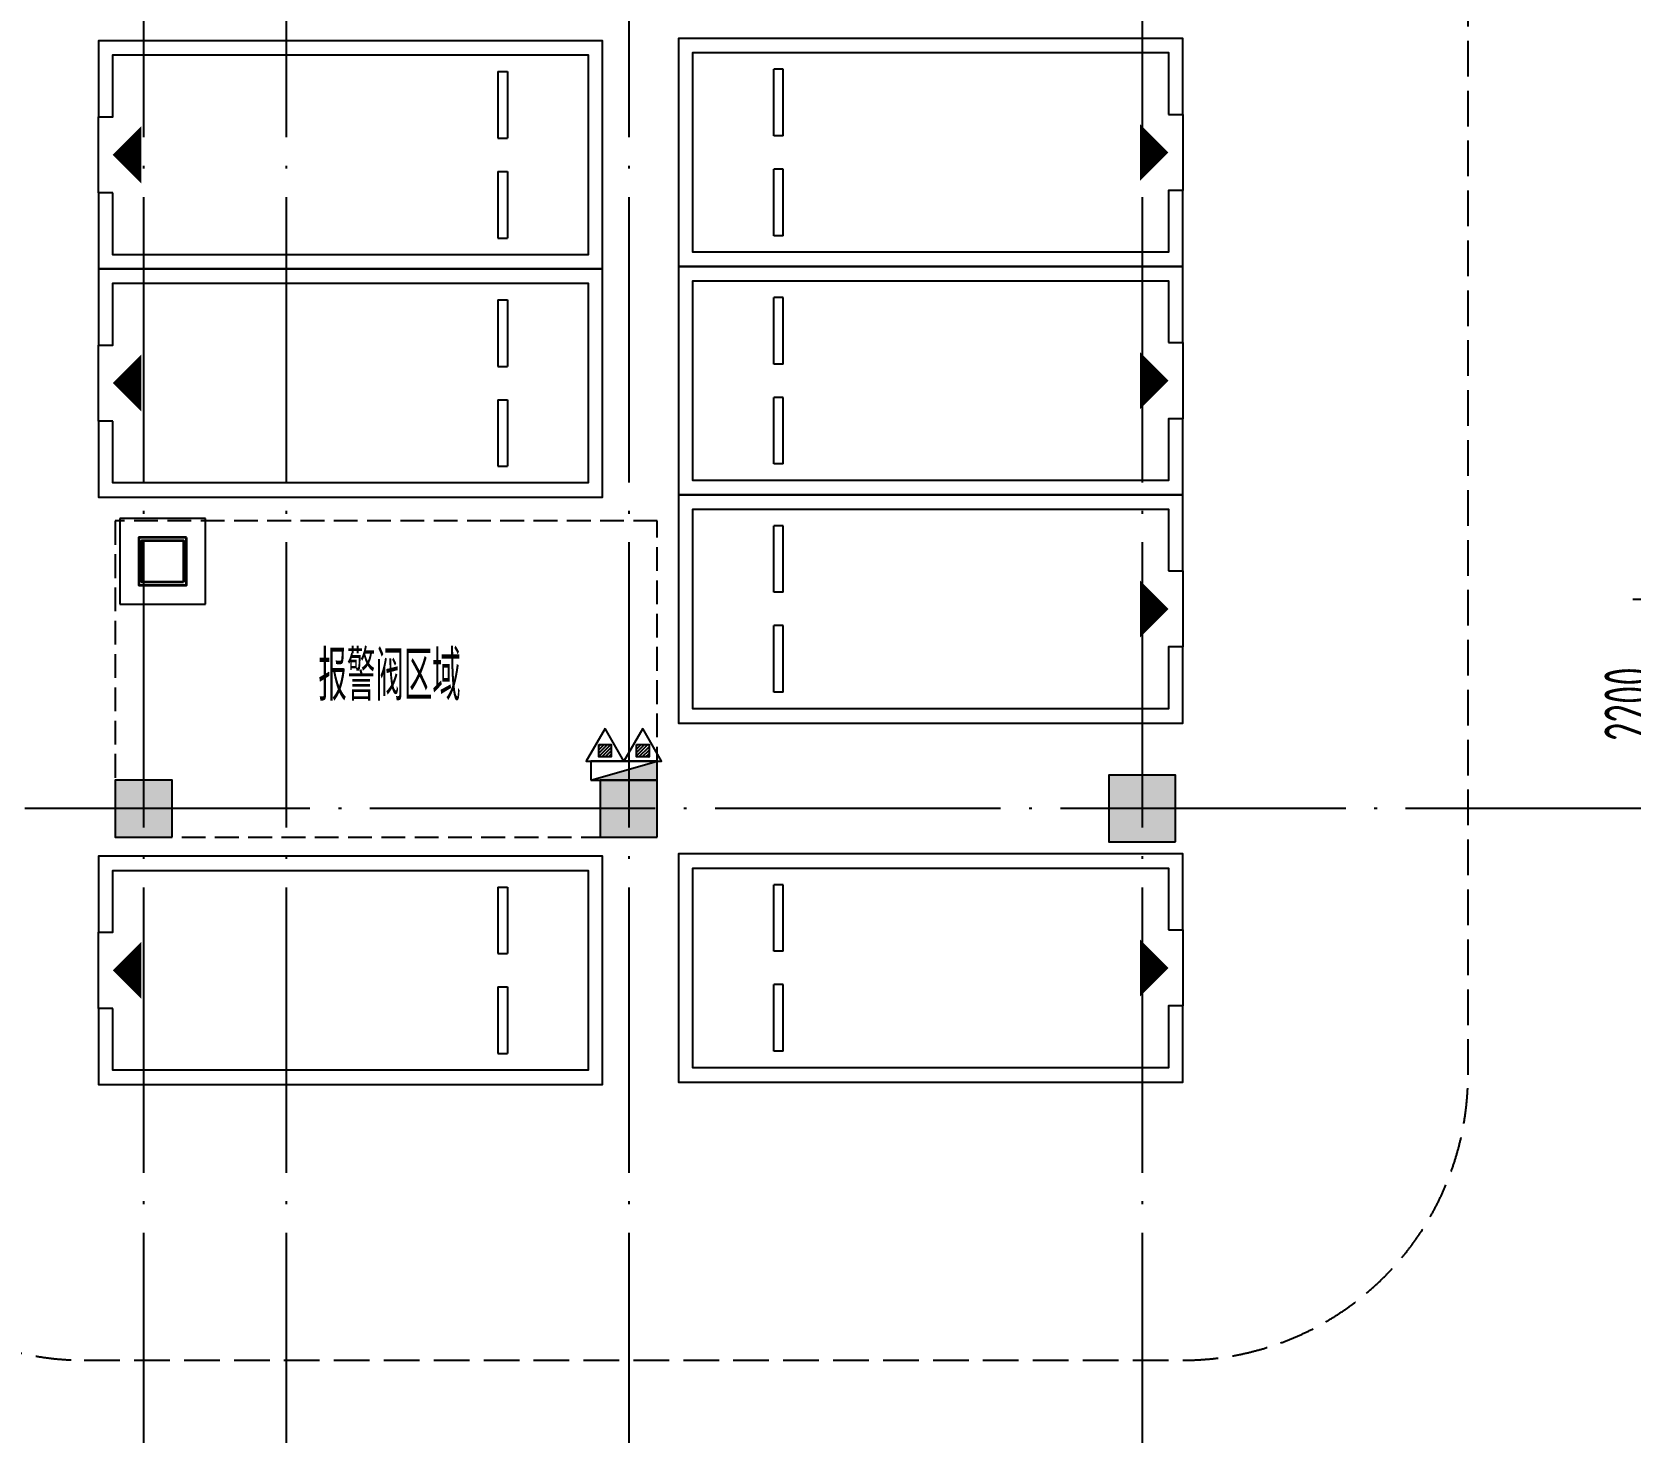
# Model space of a CAD drawing. Extents: x -473190 to 2138458, y -81875 to 2633646.
# Drawn here: x 101978 to 118781, y 107005 to 121728 of the extents above; entities that cross this region are included whole.
import ezdxf

# ---------------------------------------------------------------- set-up
doc = ezdxf.new("R2010")
doc.units = 0
doc.header["$LTSCALE"] = 1000
for name, pattern in [('__DASH', [0.35, 0.25, -0.1]), ('DASH', [0.35, 0.25, -0.1]), ('DOTE', [2.42, 2, -0.2, 0.02, -0.2])]:
    doc.linetypes.add(name, pattern=pattern)
for name, color, linetype in [('00-停车位', 67, 'Continuous'), ('A-COLUMN', 2, 'Continuous'), ('A-ROOM_NAME', 23, 'Continuous'), ('DOTE', 1, 'DOTE'), ('PUB_DIM', 3, 'Continuous'), ('PUB_HATCH', 8, 'Continuous'), ('S-柱', 51, 'Continuous'), ('S-柱-填充', 8, 'Continuous'), ('W-EQUIP_消火栓', 7, 'Continuous'), ('W-EQUIP_灭火器', 7, 'Continuous'), ('索引线', 252, 'Continuous'), ('车行线', 4, 'Continuous'), ('雨棚投影', 147, 'Continuous')]:
    doc.layers.add(name, color=color, linetype=linetype)
doc.styles.add('8B2_02', font='tssdeng.shx', dxfattribs={"width": 0.6, "bigfont": 'TSSDCHN.shx'})
doc.styles.add('_TCH_DIM_T3', font='tssdeng.shx', dxfattribs={"width": 0.564706, "bigfont": '@@@tssdchn.shx'})
doc.dimstyles.new('_TCH_ARCH&&150', dxfattribs={"dimtxt": 525, "dimasz": 150, "dimexe": 375, "dimexo": 450, "dimgap": 150, "dimtad": 1, "dimdec": 0, "dimzin": 0, "dimdsep": 46, "dimtxsty": '_TCH_DIM_T3', "dimblk": 'ARCHTICK', "dimcen": 0.09, "dimclrt": 7, "dimazin": 2, "dimtfac": 1, "dimtdec": 0, "dimtix": 1, "dimtmove": 2, "dimatfit": 3, "dimfxl": 0, "dimtolj": 1, "dimtzin": 0, "dimarcsym": 0})

# ---------------------------------------------------------------- blocks, each defined once
blk = doc.blocks.new('车位2400x5300')
at = {"layer": '00-停车位', "color": 251}
for p, q in [((-875, -1000), (-175, -1000)), ((-875, -1100), (-875, -1000)), ((-175, -1100), (-175, -1000)), ((175, -1000), (875, -1000)), ((175, -1100), (175, -1000)), ((875, -1100), (875, -1000)), ((-875, -1100), (-175, -1100)), ((175, -1100), (875, -1100)), ((400, -5300), (-400, -5300))]:
    blk.add_line(p, q, dxfattribs=at)
blk.add_lwpolyline([(400, -5150), (400, -5300), (1200, -5300), (1200, 0), (-1200, 0), (-1200, -5300), (-400, -5300), (-400, -5150), (-1050, -5150), (-1050, -150), (1050, -150), (1050, -5150), (400, -5150)], dxfattribs=at)
blk.add_lwpolyline([(0, -5150, 0, 600, 0), (0, -4850, 600, 600, 0)], format="xyseb", dxfattribs=at)
blk = doc.blocks.new('A$C796A13F6')
at = {"layer": '车行线', "linetype": '__DASH', "ltscale": 1.5}
blk.add_lwpolyline([(30925, -3000), (30925, -47838, 0.414214), (33925, -50838), (45475, -50838, 0.414214), (48475, -47838), (48475, -3000, 0.414214), (45475, 0), (-134375, 0, 0.414214), (-137375, -3000), (-137375, -60738, 0.414214), (-134375, -63738), (-124175, -63738)], format="xyb", dxfattribs=at)
blk = doc.blocks.new('A$C7EFF042E')
at = {"layer": 'A-COLUMN', "color": 6}
for p, q in [((68900, -33200), (68000, -33200)), ((68000, -33200), (68000, -34100)), ((68900, -34100), (68900, -33200)), ((68000, -34100), (68900, -34100))]:
    blk.add_line(p, q, dxfattribs=at)
at = {"layer": 'S-柱', "color": 6, "lineweight": 35}
blk.add_lwpolyline([(68700, -33400), (68200, -33400), (68200, -33900), (68700, -33900)], close=True, dxfattribs=at)
blk.add_lwpolyline([(68700, -33400), (68200, -33400), (68200, -33900), (68700, -33900)], close=True, dxfattribs=at)
at = {"layer": 'S-柱-填充', "color": 6, "lineweight": 35}
blk.add_lwpolyline([(68670, -33870), (68230, -33870), (68230, -33430), (68670, -33430)], close=True, dxfattribs=at)
blk = doc.blocks.new('A$C4F5A101F')
at = {"layer": 'DOTE', "color": 16, "linetype": 'DOTE', "ltscale": 1.5}
for p, q in [((-99489.7, 16373.7), (-99489.7, -213765.2)), ((-88989.7, 16373.7), (-88989.7, -213765.2)), ((-39660.8, -44507.4), (-180399, -44507.4))]:
    blk.add_line(p, q, dxfattribs=at)
at = {"layer": 'DOTE', "color": 127, "linetype": 'DOTE', "ltscale": 1.5}
for p, q in [((-97989.7, 16373.7), (-97989.7, -213765.2)), ((-94389.7, 16373.7), (-94389.7, -213765.2))]:
    blk.add_line(p, q, dxfattribs=at)
blk = doc.blocks.new('_ArchTick')
at = {"color": 0, "linetype": 'ByBlock', "const_width": 0.4}
blk.add_lwpolyline([(-0.5, -0.5), (0.5, 0.5)], dxfattribs=at)
blk = doc.blocks.new('*D5556')
at = {"layer": 'Defpoints', "color": 0, "transparency": 16777216}
for p in [(174209, -25350), (175275, -25350), (175275, -27550)]:
    blk.add_point(p, dxfattribs=at)
at = {"layer": 'PUB_DIM', "color": 0, "lineweight": -2, "transparency": 16777216}
for p, q in [((174825, -25350), (173834, -25350)), ((174209, -27550), (174209, -25350)), ((174825, -27550), (173834, -27550))]:
    blk.add_line(p, q, dxfattribs=at)
at = {"layer": 'PUB_DIM', "color": 0, "lineweight": -2, "transparency": 16777216, "xscale": 150, "yscale": 150, "zscale": 150}
for p, rotation in [((174209, -25350), 90), ((174209, -27550), 270)]:
    blk.add_blockref('_ArchTick', p, dxfattribs=dict(at, rotation=rotation))
at = {"layer": 'PUB_DIM', "color": 7, "transparency": 16777216, "insert": (173796, -26450), "char_height": 525, "attachment_point": 5, "rotation": 90, "style": '_TCH_DIM_T3'}
blk.add_mtext('\\A1;2200', dxfattribs=at)
blk = doc.blocks.new('$TwtSys$00000434')
for p, q in [((-0.5, 0.5), (-0.5, -0.5)), ((-0.5, -0.5), (0.5, 0.5)), ((0.5, 0.5), (-0.5, 0.5)), ((0.5, -0.5), (0.5, 0.5)), ((-0.5, -0.5), (0.5, -0.5))]:
    blk.add_line(p, q)
blk.add_solid([(0.5, -0.5), (0.5, 0.5), (-0.5, -0.5)])
blk = doc.blocks.new('$TwtSys$00000546')
h = blk.add_hatch()
h.set_pattern_fill('ANSI31', color=256, scale=200, style=0)
h.set_pattern_definition([(45, (-38543.802, -6670.83), (-17.67767, 17.67767), [])])
h.paths.add_polyline_path([(-65, 174), (65, 174), (65, 44), (-65, 44)])
for points in [[(0, 344), (-198, 0), (198, 0)], [(-65, 174), (65, 174), (65, 44), (-65, 44)]]:
    blk.add_lwpolyline(points, close=True)
blk = doc.blocks.new('_FZH')
blk.add_lwpolyline([(-0.5, -0.5), (0.5, -0.5), (0.5, 0.5), (-0.5, 0.5)], close=True)
at = {"layer": 'PUB_HATCH'}
blk.add_solid([(-0.5, -0.5), (0.5, -0.5), (-0.5, 0.5), (0.5, 0.5)], dxfattribs=at)
blk = doc.blocks.new('zzzzzzzzzzzzzzzz')
at = {"layer": 'A-COLUMN', "rotation": 90}
for p, xscale, yscale, zscale in [((85241, -216510), 600, 600, 600), ((90341, -216510), 600, 600, 600), ((95741, -216510), 700, 700, 700)]:
    blk.add_blockref('_FZH', p, dxfattribs=dict(at, xscale=xscale, yscale=yscale, zscale=zscale))
blk = doc.blocks.new('A$C2B5B1B2C')
at = {"layer": 'PUB_DIM'}
dim = blk.add_aligned_dim(p1=(175275, -27550), p2=(175275, -25350), distance=1066.4, dimstyle='_TCH_ARCH&&150', dxfattribs=at)
dim.commit()
dim.dimension.update_dxf_attribs({"geometry": '*D5556', "text_midpoint": (173796.1, -26450)})

msp = doc.modelspace()

# ---------------------------------------------------------------- linework, layer by layer
at = {"linetype": 'DASH'}
msp.add_lwpolyline([(102852.3, 113260.6), (108552.3, 113260.6), (108552.3, 116585.6), (102852.3, 116585.6)], close=True, dxfattribs=at)

# ---------------------------------------------------------------- block references
for name, p in [('A$C796A13F6', (68602.3, 158598.1)), ('A$C2B5B1B2C', (-55022.7, 141110.6)), ('A$C7EFF042E', (34902.3, 149810.6))]:
    msp.add_blockref(name, p)
at = {"layer": '00-停车位'}
for p, rotation in [((108777.3, 120460.6), 90), ((107977.3, 120435.6), 270), ((107977.3, 118035.6), 270), ((108777.3, 118060.6), 90), ((108777.3, 115660.6), 90), ((108777.3, 111885.6), 90), ((107977.3, 111860.6), 270)]:
    msp.add_blockref('车位2400x5300', p, dxfattribs=dict(at, rotation=rotation))
at = {"layer": 'W-EQUIP_消火栓', "xscale": 700, "yscale": 200, "zscale": 700}
msp.add_blockref('$TwtSys$00000434', (108202.3, 113960.6), dxfattribs=at)
at = {"layer": 'W-EQUIP_灭火器'}
for p in [(108003.9, 114060.6), (108400.7, 114060.6)]:
    msp.add_blockref('$TwtSys$00000546', p, dxfattribs=at)
at = {"layer": '索引线', "color": 0}
msp.add_blockref('zzzzzzzzzzzzzzzz', (17910.9, 330071), dxfattribs=at)
at = {"layer": '雨棚投影', "linetype": 'DASH', "lineweight": -3, "ltscale": 2}
msp.add_blockref('A$C4F5A101F', (202642, 158068), dxfattribs=at)

# ---------------------------------------------------------------- texts
at = {"layer": 'A-ROOM_NAME', "style": '8B2_02', "width": 0.6}
msp.add_text('报警阀区域', height=525, dxfattribs=at).set_placement((104989.7, 114696.4))

doc.saveas('drawing.dxf')
